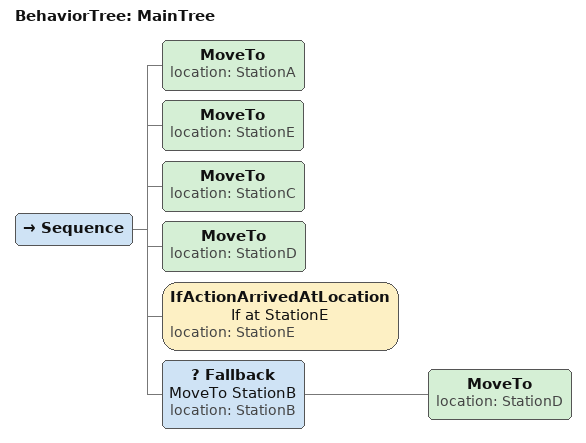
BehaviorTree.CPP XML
<root main_tree_to_execute = "MainTree">
    <BehaviorTree ID="MainTree">
        <Sequence>
            <MoveTo location="StationA"/>
            <MoveTo location="StationE"/>
            <MoveTo location="StationC"/>
            <MoveTo location="StationD"/>
            <IfActionArrivedAtLocation name="If at StationE" location="StationE"/>
            <Fallback name="MoveTo StationB" location="StationB">
                <MoveTo location="StationD"/>
            </Fallback>
        </Sequence>
    </BehaviorTree>
</root>
